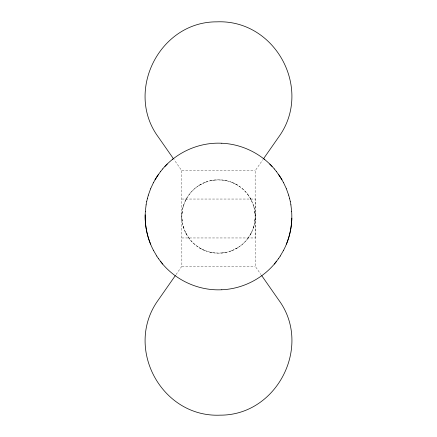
<?xml version="1.0" encoding="UTF-8"?>
<svg xmlns="http://www.w3.org/2000/svg" width="437" height="437" viewBox="0 0 437 437"><rect width="100%" height="100%" fill="white"/><g stroke="black" fill="none" stroke-linecap="round" stroke-linejoin="round"><path stroke-width="0.33" stroke-dasharray="2.19 1.64" d="M183.048 207.198C181.191 214.015 181.508 221.357 183.715 228.054M253.285 228.054C255.541 221.362 255.765 214.021 253.952 207.198M181.923 214.152L182.147 211.808M254.853 221.188L255.077 218.85A36.664 36.664 0 0 0 202.255 183.633A36.664 36.664 0 0 0 198.185 247.014A36.664 36.664 0 0 0 255.104 218.85M183.021 207.198L183.715 204.948M253.979 225.798L251.521 232.408L247.872 238.427M183.687 204.948L186.539 198.507L189.128 194.569M185.479 200.588L186.566 198.507M250.434 234.494L251.521 232.408M176.078 274.523L181.847 266.253L181.819 170.747L174.128 159.718M181.819 237.957L255.153 237.957L255.153 170.747L262.85 159.718M189.101 194.569C192.433 190.204 196.683 186.533 201.555 183.988M247.899 238.427C244.567 242.797 240.317 246.463 235.445 249.008M199.48 185.146L203.675 182.972M237.52 247.855L233.325 250.03M203.642 182.972L205.849 182.087M231.151 250.909L233.358 250.03M205.822 182.087L210.355 180.754M231.178 250.909L226.645 252.247M210.328 180.754L212.661 180.301M224.339 252.695L226.672 252.247M212.633 180.301L214.993 180M222.007 252.996L224.367 252.695M214.966 180L222.034 180M222.034 252.996L214.966 252.996M181.819 170.747L255.153 170.747M181.847 199.043L255.181 199.043L255.181 266.253L260.949 274.523M181.847 266.253L255.181 266.253M222.007 180L224.367 180.301M212.633 252.695L214.993 252.996M224.339 180.301L226.672 180.754M210.328 252.247L212.661 252.695M226.645 180.754L231.178 182.087M210.355 252.247L205.822 250.909M231.151 182.087L233.358 182.972M203.642 250.03L205.849 250.909M233.325 182.972L237.52 185.146M203.675 250.03L199.48 247.855M235.445 183.988C240.323 186.528 244.605 190.171 247.899 194.569M201.555 249.008C196.677 246.468 192.395 242.83 189.101 238.427M247.872 194.569L250.461 198.507L253.313 204.948M189.128 238.427L185.452 232.408L183.021 225.798M250.434 198.507L251.521 200.588M185.479 232.408L186.566 234.494M253.285 204.948L253.979 207.198M254.853 211.808L255.077 214.152M181.923 218.85L182.147 221.188"/><path stroke-width="0.66" d="M153.403 250.237C147.214 238.4 144.39 224.82 145.352 211.497M291.648 211.497C292.582 224.82 289.791 238.394 283.597 250.237M291.829 218.167C291.605 227.071 289.731 235.92 286.393 244.174M145.324 211.497L146.111 204.86M146.084 204.86L146.717 201.577M146.685 201.577L147.466 198.327M147.438 198.327L148.367 195.11M148.34 195.11L150.607 188.822M150.574 188.822L153.403 182.759M153.376 182.759L156.714 176.98L160.592 171.528M283.624 250.237L280.259 256.016M155.004 179.831L158.604 174.21M278.396 258.791L280.286 256.016M175.308 275.627L158.374 299.886C123.693 347.47 161.346 417.745 220.182 415.15C277.249 415.494 312.624 345.722 278.631 299.886L261.714 275.627M263.615 158.615L278.626 137.114C313.307 89.53 275.654 19.255 216.818 21.85C159.751 21.506 124.376 91.278 158.369 137.114L173.363 158.615M278.424 258.791L274.305 264.063M160.559 171.528L162.695 168.939M276.441 261.473C263.484 278.249 243.01 288.895 221.821 289.758M162.668 168.939C177.061 151.89 199.518 142.101 221.81 143.243M164.918 166.448L167.251 164.055M172.233 159.614L173.287 158.795M221.81 289.758C198.398 290.966 174.822 280.079 160.559 261.473M221.821 143.243C241.88 144.079 261.348 153.627 274.332 168.939M263.74 158.795L264.795 159.614M269.749 164.055L272.082 166.448M274.305 168.939L276.441 171.528M162.695 264.063L158.576 258.791M276.408 171.528L280.286 176.98L283.624 182.759M278.396 174.21L281.996 179.831M156.714 256.016L158.604 258.791M156.741 256.016L153.376 250.237M283.597 182.759L286.426 188.822M286.393 188.822L288.66 195.11M150.607 244.174C146.832 234.893 144.98 224.847 145.199 214.829M288.633 195.11L289.562 198.327M289.534 198.327L290.315 201.577M290.283 201.577L290.916 204.86M290.889 204.86L291.676 211.497"/></g></svg>
